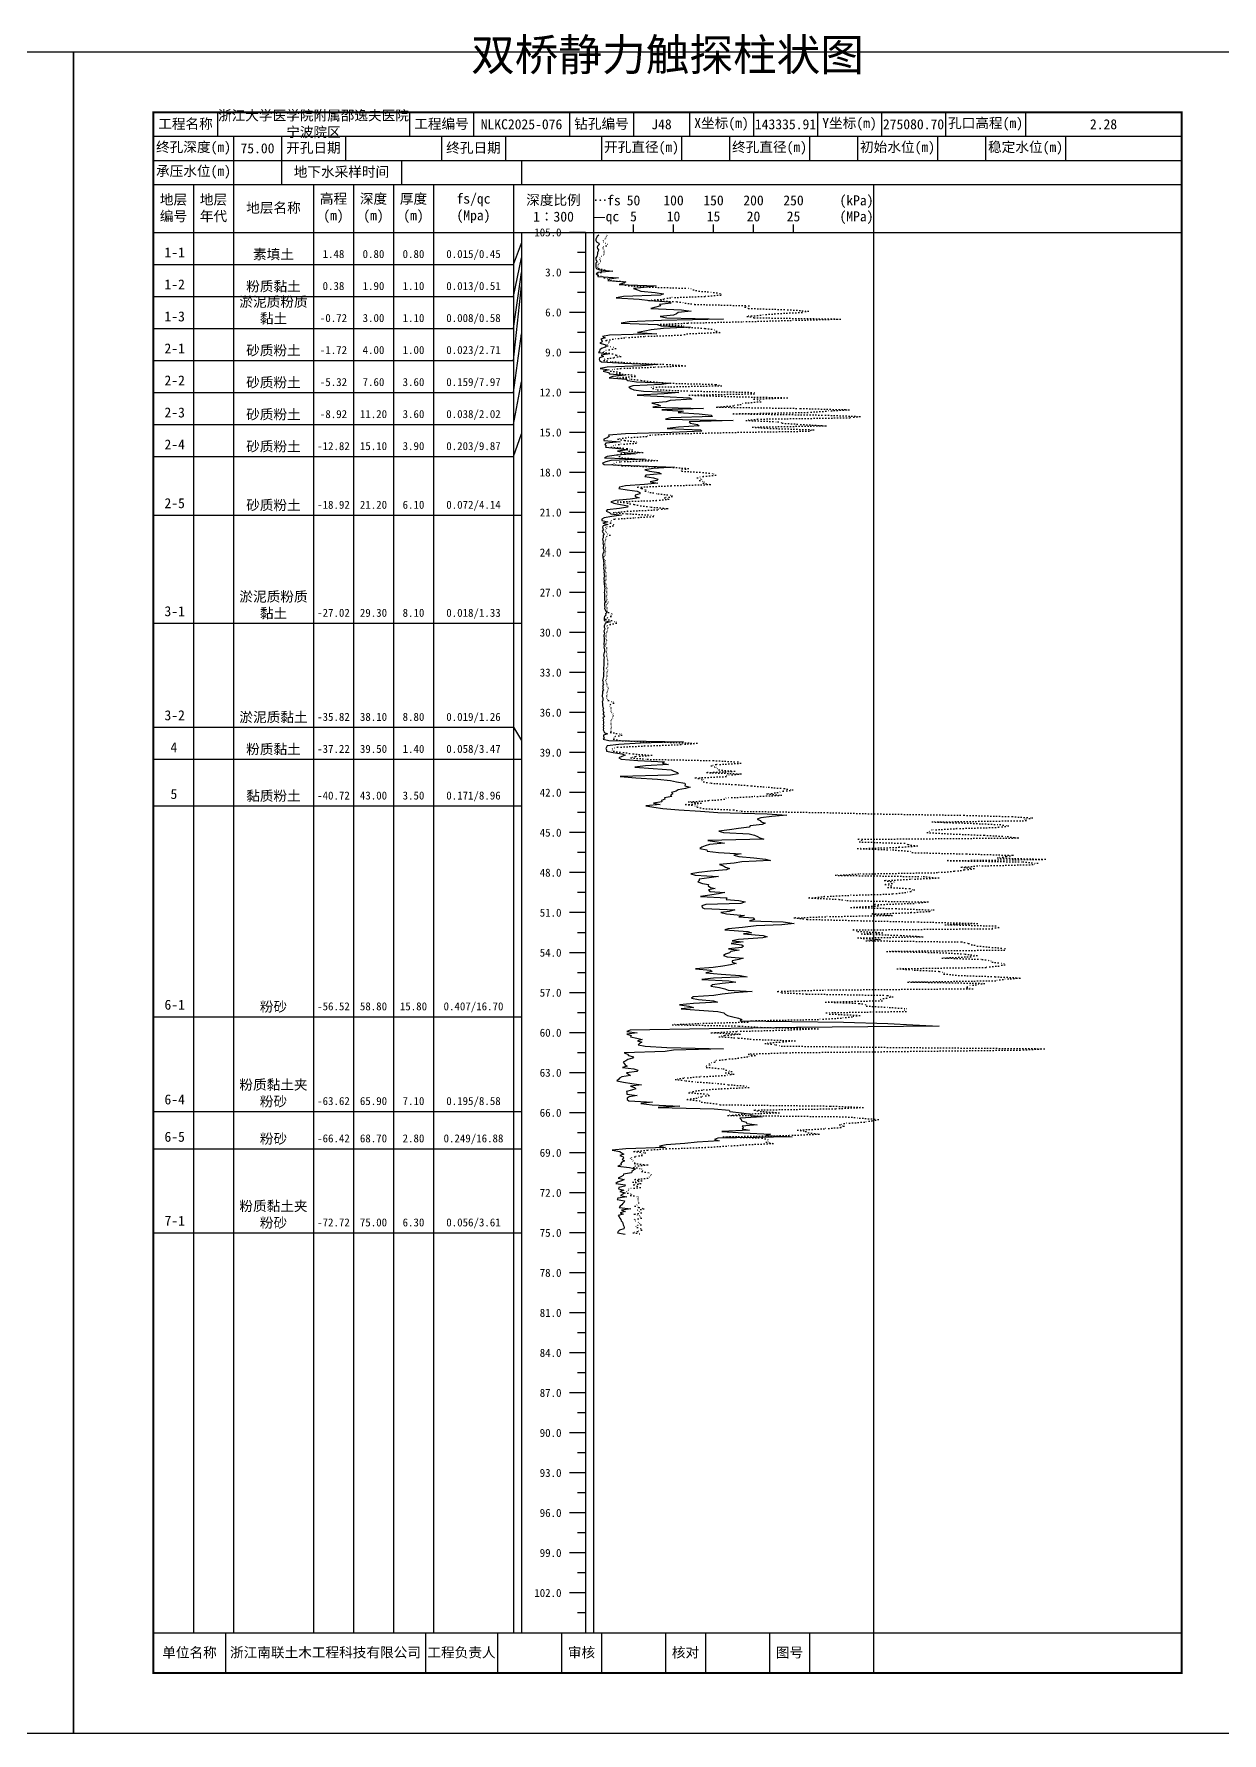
# Model space of a CAD drawing. Extents: x 297 to 65340, y 0 to 425.
# Drawn here: x 14246.1 to 14543.1, y 0 to 424.6 of the extents above; entities that cross this region are included whole.
import ezdxf
from ezdxf.enums import TextEntityAlignment as Align

# ---------------------------------------------------------------- set-up
doc = ezdxf.new("R2010")
doc.units = 0
doc.linetypes.add('DOT', pattern=[6.35, 0, -6.35])
doc.layers.add('FRAME', color=7, linetype='CONTINUOUS')
doc.layers.add('STRATUM', color=7, linetype='CONTINUOUS')
doc.styles.add('ST', font='')
doc.styles.get('ST').set_extended_font_data('SimSun')

msp = doc.modelspace()

# ---------------------------------------------------------------- linework, layer by layer
at = {"layer": 'FRAME', "color": 245, "linetype": 'Continuous'}
for points in [[(13959, 0), (14256, 0), (14256, 420), (13959, 420)], [(14256, 0), (14553, 0), (14553, 420), (14256, 420)]]:
    msp.add_lwpolyline(points, close=True, dxfattribs=at)
at = {"layer": 'FRAME', "linetype": 'Continuous', "const_width": 0.5}
msp.add_lwpolyline([(14276, 15), (14533, 15), (14533, 405), (14276, 405)], close=True, dxfattribs=at)
at = {"layer": 'FRAME', "color": 0, "linetype": 'Continuous'}
for points in [[(14292, 405), (14292, 399)], [(14340, 405), (14340, 399)], [(14356, 405), (14356, 399)], [(14380, 405), (14380, 399)], [(14396, 405), (14396, 399)], [(14410, 405), (14410, 399)], [(14426, 405), (14426, 399)], [(14442, 405), (14442, 399)], [(14458, 405), (14458, 399)], [(14474, 405), (14474, 399)], [(14494, 405), (14494, 399)], [(14533, 405), (14533, 399)], [(14276, 399), (14533, 399)], [(14296, 399), (14296, 393)], [(14308, 399), (14308, 393)], [(14324, 399), (14324, 393)], [(14348, 399), (14348, 393)], [(14364, 399), (14364, 393)], [(14388, 399), (14388, 393)], [(14408, 399), (14408, 393)], [(14420, 399), (14420, 393)], [(14440, 399), (14440, 393)], [(14452, 399), (14452, 393)], [(14472, 399), (14472, 393)], [(14484, 399), (14484, 393)], [(14504, 399), (14504, 393)], [(14533, 399), (14533, 393)], [(14276, 393), (14533, 393)], [(14296, 393), (14296, 387)], [(14308, 393), (14308, 387)], [(14338, 393), (14338, 387)], [(14368, 393), (14368, 387)], [(14276, 387), (14533, 387)], [(14286, 387), (14286, 25)], [(14296, 387), (14296, 25)], [(14316, 387), (14316, 25)], [(14326, 387), (14326, 25)], [(14336, 387), (14336, 25)], [(14346, 387), (14346, 25)], [(14366, 387), (14366, 25)], [(14386, 387), (14386, 25)], [(14456, 387), (14456, 25)], [(14276, 375), (14533, 375)], [(14368, 375), (14368, 25)], [(14384, 375), (14384, 25)], [(14396, 375), (14396, 377)], [(14406, 375), (14406, 377)], [(14416, 375), (14416, 377)], [(14426, 375), (14426, 377)], [(14436, 375), (14436, 377)], [(14276, 25), (14533, 25)], [(14294, 25), (14294, 15)], [(14344, 25), (14344, 15)], [(14362, 25), (14362, 15)], [(14378, 25), (14378, 15)], [(14388, 25), (14388, 15)], [(14404, 25), (14404, 15)], [(14414, 25), (14414, 15)], [(14430, 25), (14430, 15)], [(14440, 25), (14440, 15)], [(14456, 25), (14456, 15)]]:
    msp.add_lwpolyline(points, dxfattribs=at)
at = {"layer": 'STRATUM', "linetype": 'Continuous'}
for points in [[(14384, 375), (14380, 375)], [(14387.32, 374.33), (14386.92, 374), (14386.74, 373.67), (14386.6, 373.33), (14386.62, 373), (14386.74, 372.67), (14387.32, 372.33), (14387.38, 372), (14387.12, 371.67), (14386.92, 371.33), (14386.98, 371), (14387.28, 370.67), (14387.16, 370.33), (14386.98, 370), (14387.04, 369.67), (14386.88, 369.33), (14386.82, 369), (14386.62, 368.67), (14386.62, 368.33), (14386.68, 368), (14386.88, 367.67), (14386.62, 367.33), (14386.56, 367), (14386.62, 366.67), (14386.58, 366.33), (14386.7, 366), (14387.62, 365.67), (14390.8, 365.33), (14387.14, 365), (14386.66, 364.67), (14386.98, 364.33), (14387.06, 364), (14392.26, 363.67), (14390.04, 363.33), (14389.56, 363), (14394.12, 362.67), (14393.46, 362.33), (14392.38, 362), (14401.64, 361.67), (14399.46, 361.33), (14396, 361), (14396.98, 360.67), (14397.84, 360.33), (14401.44, 360), (14403.54, 359.67), (14402.76, 359.33), (14393.46, 359), (14391.7, 358.67), (14397.44, 358.33), (14400.18, 358), (14404.94, 357.67), (14405.44, 357.33), (14402.54, 357), (14402.78, 356.67), (14401.58, 356.33), (14400.3, 356), (14408.02, 355.67), (14410.42, 355.33), (14407.18, 355), (14406.78, 354.67), (14405.98, 354.33), (14402.7, 354), (14404.3, 353.67), (14418.48, 353.33), (14403.02, 353), (14394.94, 352.67), (14392.92, 352.33), (14401.88, 352), (14402.9, 351.67), (14410.26, 351.33), (14403.54, 351), (14400.42, 350.67), (14398.84, 350.33), (14396.98, 350), (14401.8, 349.67), (14389.96, 349.33), (14388.28, 349), (14388.92, 348.67), (14387.8, 348.33), (14388.12, 348), (14388.14, 347.67), (14387.56, 347.33), (14388.86, 347), (14389.14, 346.67), (14388.88, 346.33), (14387.98, 346), (14387.62, 345.67), (14387.5, 345.33), (14387.22, 345), (14390, 344.67), (14387.94, 344.33), (14388.5, 344), (14387.54, 343.67), (14387.38, 343.33), (14387.48, 343), (14388.04, 342.67), (14393.5, 342.33), (14401.76, 342), (14398.18, 341.67), (14389.4, 341.33), (14387.7, 341), (14389.9, 340.67), (14388.4, 340.33), (14389.72, 340), (14389.98, 339.67), (14393.92, 339.33), (14390.8, 339), (14389.92, 338.67), (14394.18, 338.33), (14394.58, 338), (14396.78, 337.67), (14405.32, 337.33), (14403, 337), (14395.84, 336.67), (14394.84, 336.33), (14395.3, 336), (14396.06, 335.67), (14398.54, 335.33), (14407.3, 335), (14403.64, 334.67), (14396.88, 334.33), (14403.56, 334), (14410.02, 333.67), (14410.56, 333.33), (14405.14, 333), (14404.16, 332.67), (14400.58, 332.33), (14402.08, 332), (14402.78, 331.67), (14400.86, 331.33), (14413.52, 331), (14403.12, 330.67), (14408.44, 330.33), (14407.14, 330), (14412.4, 329.67), (14415.42, 329.33), (14415.74, 329), (14405.34, 328.67), (14404.04, 328.33), (14420.92, 328), (14409.9, 327.67), (14410.2, 327.33), (14412.04, 327), (14412.38, 326.67), (14407.24, 326.33), (14404.42, 326), (14412.72, 325.67), (14413.12, 325.33), (14405.6, 325), (14394.04, 324.67), (14389.78, 324.33), (14389.9, 324), (14389.44, 323.67), (14388.6, 323.33), (14388.58, 323), (14392.66, 322.67), (14389.06, 322.33), (14388.82, 322), (14389.2, 321.67), (14389.04, 321.33), (14392.32, 321), (14394.58, 320.67), (14391.98, 320.33), (14393.82, 320), (14396.46, 319.67), (14391.76, 319.33), (14389.4, 319), (14388.76, 318.67), (14398.9, 318.33), (14390.3, 318), (14389.06, 317.67), (14388.22, 317.33), (14388.64, 317), (14397.46, 316.67), (14406.28, 316.33), (14400.92, 316), (14398.82, 315.67), (14399.96, 315.33), (14402.3, 315), (14402.94, 314.67), (14399.1, 314.33), (14398.82, 314), (14401.02, 313.67), (14402.06, 313.33), (14401.86, 313), (14400.18, 312.67), (14402.1, 312.33), (14398.72, 312), (14393.98, 311.67), (14392.46, 311.33), (14392.34, 311), (14394.42, 310.67), (14396.9, 310.33), (14397.6, 310), (14397.62, 309.67), (14396.38, 309.33), (14396.44, 309), (14397.42, 308.67), (14395.16, 308.33), (14391.5, 308), (14390.32, 307.67), (14391.12, 307.33), (14392.74, 307), (14394.6, 306.67), (14394.48, 306.33), (14392.46, 306), (14389.38, 305.67), (14389.16, 305.33), (14390, 305), (14390.36, 304.67), (14393.02, 304.33), (14390.62, 304), (14388.66, 303.67), (14388.12, 303.33), (14388.08, 303), (14389.6, 302.67), (14388.32, 302.33), (14389.58, 302), (14388.38, 301.67), (14388.28, 301.33), (14388.34, 301), (14388.4, 300.67), (14388.14, 300.33), (14388.3, 300), (14388.66, 299.67), (14388.44, 299.33), (14388.42, 299), (14388.38, 298.67), (14388.24, 298.33), (14388.32, 298), (14388.38, 297.67), (14388.34, 297.33), (14388.4, 297), (14388.5, 296.67), (14388.38, 296.33), (14388.4, 296), (14388.6, 295.67), (14388.58, 295.33), (14388.48, 295), (14388.34, 294.67), (14388.22, 294.33), (14388.3, 294), (14388.36, 293.67), (14388.4, 293.33), (14388.48, 293), (14388.48, 292.67), (14388.56, 292.33), (14388.54, 292), (14388.48, 291.67), (14388.56, 291.33), (14388.54, 291), (14388.56, 290.67), (14388.64, 290.33), (14388.6, 290), (14388.64, 289.67), (14388.66, 289.33), (14388.78, 289), (14388.58, 288.67), (14388.62, 288.33), (14388.64, 288), (14388.6, 287.67), (14388.66, 287.33), (14388.68, 287), (14388.74, 286.67), (14388.74, 286.33), (14388.86, 286), (14388.78, 285.67), (14388.76, 285.33), (14388.66, 285), (14388.78, 284.67), (14388.76, 284.33), (14388.76, 284), (14388.78, 283.67), (14388.76, 283.33), (14388.78, 283), (14389.16, 282.67), (14388.74, 282.33), (14388.76, 282), (14388.76, 281.67), (14388.82, 281.33), (14388.74, 281), (14388.88, 280.67), (14389.1, 280.33), (14389.32, 280), (14389.02, 279.67), (14389.1, 279.33), (14388.78, 279), (14388.7, 278.67), (14388.66, 278.33), (14388.68, 278), (14390.18, 277.67), (14388.92, 277.33), (14388.82, 277), (14388.7, 276.67), (14388.66, 276.33), (14388.8, 276), (14388.74, 275.67), (14388.62, 275.33), (14388.7, 275), (14388.74, 274.67), (14388.6, 274.33), (14388.58, 274), (14388.64, 273.67), (14388.64, 273.33), (14388.66, 273), (14388.64, 272.67), (14388.6, 272.33), (14388.56, 272), (14388.64, 271.67), (14388.62, 271.33), (14388.66, 271), (14388.72, 270.67), (14388.74, 270.33), (14388.68, 270), (14388.58, 269.67), (14388.46, 269.33), (14388.6, 269), (14388.64, 268.67), (14388.6, 268.33), (14388.62, 268), (14388.6, 267.67), (14388.58, 267.33), (14388.6, 267), (14388.58, 266.67), (14388.54, 266.33), (14388.46, 266), (14388.48, 265.67), (14388.58, 265.33), (14388.54, 265), (14388.54, 264.67), (14388.46, 264.33), (14388.48, 264), (14388.4, 263.67), (14388.36, 263.33), (14388.22, 263), (14388.42, 262.67), (14388.32, 262.33), (14388.5, 262), (14388.24, 261.67), (14388.4, 261.33), (14388.28, 261), (14388.46, 260.67), (14388.22, 260.33), (14388.26, 260), (14388.22, 259.67), (14388.2, 259.33), (14388.16, 259), (14388.34, 258.67), (14388.32, 258.33), (14388.32, 258), (14388.18, 257.67), (14388.22, 257.33), (14388.24, 257), (14388.22, 256.67), (14388.3, 256.33), (14388.5, 256), (14388.36, 255.67), (14388.4, 255.33), (14388.6, 255), (14388.34, 254.67), (14388.56, 254.33), (14388.78, 254), (14388.3, 253.67), (14388.5, 253.33), (14388.42, 253), (14388.52, 252.67), (14388.48, 252.33), (14388.42, 252), (14388.6, 251.67), (14388.42, 251.33), (14388.5, 251), (14388.4, 250.67), (14388.6, 250.33), (14388.66, 250), (14389.5, 249.67), (14388.46, 249.33), (14388.52, 249), (14388.68, 248.67), (14388.4, 248.33), (14389.8, 248), (14408.54, 247.67), (14397.72, 247.33), (14392.36, 247), (14389.44, 246.67), (14389.24, 246.33), (14389.1, 246), (14389.22, 245.67), (14389.28, 245.33), (14390.9, 245), (14393.06, 244.67), (14393.94, 244.33), (14393.06, 244), (14392.3, 243.67), (14392.92, 243.33), (14397.08, 243), (14403.76, 242.67), (14403.24, 242.33), (14404.78, 242), (14398.98, 241.67), (14396.32, 241.33), (14400.92, 241), (14405.44, 240.67), (14406.06, 240.33), (14407.04, 240), (14407.2, 239.67), (14405.22, 239.33), (14392.7, 239), (14396.62, 238.67), (14402.02, 238.33), (14405.22, 238), (14406.72, 237.67), (14408.84, 237.33), (14408.9, 237), (14408.8, 236.67), (14410.18, 236.33), (14409, 236), (14407.14, 235.67), (14406.68, 235.33), (14405.52, 235), (14405.84, 234.67), (14405.28, 234.33), (14405.62, 234), (14403.74, 233.67), (14403.84, 233.33), (14403.04, 233), (14403.06, 232.67), (14400.96, 232.33), (14402.68, 232), (14399.08, 231.67), (14401.08, 231.33), (14403.36, 231), (14407.34, 230.67), (14412.72, 230.33), (14417.06, 230), (14429.38, 229.67), (14434.34, 229.33), (14430.6, 229), (14427.86, 228.67), (14426.94, 228.33), (14427.68, 228), (14427.94, 227.67), (14428.88, 227.33), (14428.16, 227), (14425.16, 226.67), (14424.9, 226.33), (14422.22, 226), (14420.02, 225.67), (14417.3, 225.33), (14418.52, 225), (14424.92, 224.67), (14426.28, 224.33), (14427.02, 224), (14427.6, 223.67), (14428.56, 223.33), (14414.58, 223), (14416.9, 222.67), (14418.72, 222.33), (14414.98, 222), (14413.94, 221.67), (14413.06, 221.33), (14412.58, 221), (14414.3, 220.67), (14414.38, 220.33), (14417.24, 220), (14422.94, 219.67), (14421.06, 219.33), (14422.34, 219), (14426.06, 218.67), (14428.98, 218.33), (14430.24, 218), (14423.08, 217.67), (14421.16, 217.33), (14417.54, 217), (14418.52, 216.67), (14419.02, 216.33), (14420.02, 216), (14419.28, 215.67), (14415.26, 215.33), (14412.3, 215), (14410.3, 214.67), (14411.42, 214.33), (14417.28, 214), (14414.92, 213.67), (14412.4, 213.33), (14412.4, 213), (14412.12, 212.67), (14413.28, 212.33), (14414.74, 212), (14414.7, 211.67), (14415.22, 211.33), (14416.4, 211), (14414.76, 210.67), (14415.12, 210.33), (14418.84, 210), (14417.24, 209.67), (14414.52, 209.33), (14412.74, 209), (14419.36, 208.67), (14419.14, 208.33), (14422.3, 208), (14423.92, 207.67), (14422.8, 207.33), (14414.08, 207), (14413.1, 206.67), (14413.2, 206.33), (14413.7, 206), (14421.34, 205.67), (14419.94, 205.33), (14417.8, 205), (14419.24, 204.67), (14423.72, 204.33), (14422.34, 204), (14425.92, 203.67), (14426.22, 203.33), (14425.04, 203), (14433.44, 202.67), (14436.18, 202.33), (14433.1, 202), (14426.7, 201.67), (14423.28, 201.33), (14419.7, 201), (14418.8, 200.67), (14424.62, 200.33), (14425.48, 200), (14423.52, 199.67), (14428.44, 199.33), (14429.42, 199), (14428.32, 198.67), (14422.26, 198.33), (14420.64, 198), (14423.44, 197.67), (14420.44, 197.33), (14423.1, 197), (14423.54, 196.67), (14423.06, 196.33), (14419.78, 196), (14422.38, 195.67), (14420.3, 195.33), (14420, 195), (14418.98, 194.67), (14418.52, 194.33), (14419.44, 194), (14423.38, 193.67), (14422.3, 193.33), (14420.68, 193), (14420.7, 192.67), (14421.66, 192.33), (14420.26, 192), (14418.36, 191.67), (14415.9, 191.33), (14411.54, 191), (14415.28, 190.67), (14415.66, 190.33), (14414.06, 190), (14417.88, 189.67), (14422.66, 189.33), (14424.4, 189), (14416, 188.67), (14413.12, 188.33), (14419.86, 188), (14421.56, 187.67), (14418.2, 187.33), (14415.78, 187), (14415.36, 186.67), (14417.54, 186.33), (14418.82, 186), (14419.68, 185.67), (14425.7, 185.33), (14421.14, 185), (14418.18, 184.67), (14416.06, 184.33), (14410.92, 184), (14410.54, 183.67), (14412.22, 183.33), (14416.04, 183), (14417.02, 182.67), (14410.96, 182.33), (14407.54, 182), (14409.84, 181.67), (14410.98, 181.33), (14407.88, 181), (14412.42, 180.67), (14417.1, 180.33), (14418.58, 180), (14418.9, 179.67), (14419.5, 179.33), (14420.82, 179), (14422.28, 178.67), (14423.08, 178.33), (14422.7, 178), (14448.5, 177.67), (14459.58, 177.33), (14465.82, 177), (14472.44, 176.67), (14436.72, 176.33), (14414.94, 176), (14395.14, 175.67), (14394.32, 175.33), (14396.88, 175), (14394.3, 174.67), (14395.4, 174.33), (14395.24, 174), (14396.82, 173.67), (14398.2, 173.33), (14397.04, 173), (14398.1, 172.67), (14397.46, 172.33), (14397.14, 172), (14398.88, 171.67), (14404.34, 171.33), (14418.48, 171), (14406.02, 170.67), (14403.9, 170.33), (14393.68, 170), (14394.54, 169.67), (14394.76, 169.33), (14395.98, 169), (14395.76, 168.67), (14394.56, 168.33), (14394.08, 168), (14393.38, 167.67), (14393.7, 167.33), (14393.9, 167), (14394.38, 166.67), (14393.26, 166.33), (14396.08, 166), (14397.08, 165.67), (14396.86, 165.33), (14394.26, 165), (14394.72, 164.67), (14395.24, 164.33), (14393.12, 164), (14392.48, 163.67), (14392.26, 163.33), (14391.8, 163), (14393.54, 162.67), (14395.58, 162.33), (14398.02, 162), (14395.28, 161.67), (14396.22, 161.33), (14396.62, 161), (14395.46, 160.67), (14394.24, 160.33), (14394.3, 160), (14394.36, 159.67), (14396.9, 159.33), (14394.94, 159), (14394.38, 158.67), (14394.44, 158.33), (14394.8, 158), (14400.74, 157.67), (14397.84, 157.33), (14400.7, 157), (14407.62, 156.67), (14402.18, 156.33), (14416.18, 156), (14419.94, 155.67), (14420.12, 155.33), (14423, 155), (14425.36, 154.67), (14425.24, 154.33), (14428.18, 154), (14422.58, 153.67), (14422.88, 153.33), (14423, 153), (14424.16, 152.67), (14424.34, 152.33), (14426.88, 152), (14423.18, 151.67), (14423.52, 151.33), (14423.16, 151), (14424.98, 150.67), (14418.12, 150.33), (14423.48, 150), (14430.22, 149.67), (14429.14, 149.33), (14435.68, 149), (14417.06, 148.67), (14416.24, 148.33), (14417.4, 148), (14411.94, 147.67), (14408.84, 147.33), (14404.2, 147), (14402.5, 146.67), (14403.96, 146.33), (14394.06, 146), (14390.64, 145.67), (14392.6, 145.33), (14393.04, 145), (14393.6, 144.67), (14392.58, 144.33), (14393.38, 144), (14393.46, 143.67), (14393.18, 143.33), (14393.74, 143), (14393.1, 142.67), (14392.86, 142.33), (14392.88, 142), (14392.12, 141.67), (14395.02, 141.33), (14396.46, 141), (14395.98, 140.67), (14395.56, 140.33), (14395.5, 140), (14393.54, 139.67), (14393.38, 139.33), (14392.86, 139), (14392.16, 138.67), (14393.66, 138.33), (14393.04, 138), (14391.96, 137.67), (14391.6, 137.33), (14393.94, 137), (14393.8, 136.67), (14392.34, 136.33), (14392.26, 136), (14393.6, 135.67), (14392.6, 135.33), (14393.84, 135), (14393.32, 134.67), (14392.78, 134.33), (14394.3, 134), (14392.06, 133.67), (14391.9, 133.33), (14393.76, 133), (14393.66, 132.67), (14393.36, 132.33), (14393.12, 132), (14392.66, 131.67), (14392.42, 131.33), (14395.36, 131), (14393, 130.67), (14393.9, 130.33), (14392.64, 130), (14393.4, 129.67), (14392.14, 129.33), (14392.38, 129), (14392.62, 128.67), (14392.82, 128.33), (14392.9, 128), (14393.24, 127.67), (14393.32, 127.33), (14393.4, 127), (14393.56, 126.67), (14393.68, 126.33), (14393.62, 126), (14392.54, 125.67), (14392.2, 125.33), (14392.04, 125), (14393.92, 124.67)], [(14366, 367), (14368, 372.33)], [(14384, 370), (14382, 370)], [(14276, 367), (14286, 367)], [(14286, 367), (14296, 367)], [(14296, 367), (14316, 367)], [(14316, 367), (14326, 367)], [(14326, 367), (14336, 367)], [(14336, 367), (14346, 367)], [(14346, 367), (14366, 367)], [(14366, 359), (14368, 368.67)], [(14366, 351), (14368, 365)], [(14366, 343), (14368, 361.67)], [(14384, 365), (14380, 365)], [(14276, 359), (14286, 359)], [(14286, 359), (14296, 359)], [(14296, 359), (14316, 359)], [(14316, 359), (14326, 359)], [(14326, 359), (14336, 359)], [(14336, 359), (14346, 359)], [(14346, 359), (14366, 359)], [(14384, 360), (14382, 360)], [(14384, 355), (14380, 355)], [(14276, 351), (14286, 351)], [(14286, 351), (14296, 351)], [(14296, 351), (14316, 351)], [(14316, 351), (14326, 351)], [(14326, 351), (14336, 351)], [(14336, 351), (14346, 351)], [(14346, 351), (14366, 351)], [(14366, 335), (14368, 349.67)], [(14384, 350), (14382, 350)], [(14384, 345), (14380, 345)], [(14276, 343), (14286, 343)], [(14286, 343), (14296, 343)], [(14296, 343), (14316, 343)], [(14316, 343), (14326, 343)], [(14326, 343), (14336, 343)], [(14336, 343), (14346, 343)], [(14346, 343), (14366, 343)], [(14384, 340), (14382, 340)], [(14366, 327), (14368, 337.67)], [(14276, 335), (14286, 335)], [(14286, 335), (14296, 335)], [(14296, 335), (14316, 335)], [(14316, 335), (14326, 335)], [(14326, 335), (14336, 335)], [(14336, 335), (14346, 335)], [(14346, 335), (14366, 335)], [(14384, 335), (14380, 335)], [(14276, 327), (14286, 327)], [(14286, 327), (14296, 327)], [(14296, 327), (14316, 327)], [(14316, 327), (14326, 327)], [(14326, 327), (14336, 327)], [(14336, 327), (14346, 327)], [(14346, 327), (14366, 327)], [(14384, 330), (14382, 330)], [(14366, 319), (14368, 324.67)], [(14384, 325), (14380, 325)], [(14276, 319), (14286, 319)], [(14286, 319), (14296, 319)], [(14296, 319), (14316, 319)], [(14316, 319), (14326, 319)], [(14326, 319), (14336, 319)], [(14336, 319), (14346, 319)], [(14346, 319), (14366, 319)], [(14384, 320), (14382, 320)], [(14384, 315), (14380, 315)], [(14384, 310), (14382, 310)], [(14276, 304.33), (14286, 304.33)], [(14286, 304.33), (14296, 304.33)], [(14296, 304.33), (14316, 304.33)], [(14316, 304.33), (14326, 304.33)], [(14326, 304.33), (14336, 304.33)], [(14336, 304.33), (14346, 304.33)], [(14346, 304.33), (14366, 304.33)], [(14366, 304.33), (14368, 304.33)], [(14384, 305), (14380, 305)], [(14384, 300), (14382, 300)], [(14384, 295), (14380, 295)], [(14384, 290), (14382, 290)], [(14384, 285), (14380, 285)], [(14276, 277.33), (14286, 277.33)], [(14286, 277.33), (14296, 277.33)], [(14296, 277.33), (14316, 277.33)], [(14316, 277.33), (14326, 277.33)], [(14326, 277.33), (14336, 277.33)], [(14336, 277.33), (14346, 277.33)], [(14346, 277.33), (14366, 277.33)], [(14366, 277.33), (14368, 277.33)], [(14384, 280), (14382, 280)], [(14384, 275), (14380, 275)], [(14384, 270), (14382, 270)], [(14384, 265), (14380, 265)], [(14384, 260), (14382, 260)], [(14384, 255), (14380, 255)], [(14276, 251.33), (14286, 251.33)], [(14286, 251.33), (14296, 251.33)], [(14296, 251.33), (14316, 251.33)], [(14316, 251.33), (14326, 251.33)], [(14326, 251.33), (14336, 251.33)], [(14336, 251.33), (14346, 251.33)], [(14346, 251.33), (14366, 251.33)], [(14366, 251.33), (14368, 248)], [(14384, 250), (14382, 250)], [(14276, 243.33), (14286, 243.33)], [(14286, 243.33), (14296, 243.33)], [(14296, 243.33), (14316, 243.33)], [(14316, 243.33), (14326, 243.33)], [(14326, 243.33), (14336, 243.33)], [(14336, 243.33), (14346, 243.33)], [(14346, 243.33), (14366, 243.33)], [(14366, 243.33), (14368, 243.33)], [(14384, 245), (14380, 245)], [(14384, 240), (14382, 240)], [(14384, 235), (14380, 235)], [(14276, 231.67), (14286, 231.67)], [(14286, 231.67), (14296, 231.67)], [(14296, 231.67), (14316, 231.67)], [(14316, 231.67), (14326, 231.67)], [(14326, 231.67), (14336, 231.67)], [(14336, 231.67), (14346, 231.67)], [(14346, 231.67), (14366, 231.67)], [(14366, 231.67), (14368, 231.67)], [(14384, 230), (14382, 230)], [(14384, 225), (14380, 225)], [(14384, 220), (14382, 220)], [(14384, 215), (14380, 215)], [(14384, 210), (14382, 210)], [(14384, 205), (14380, 205)], [(14384, 200), (14382, 200)], [(14384, 195), (14380, 195)], [(14384, 190), (14382, 190)], [(14384, 185), (14380, 185)], [(14276, 179), (14286, 179)], [(14286, 179), (14296, 179)], [(14296, 179), (14316, 179)], [(14316, 179), (14326, 179)], [(14326, 179), (14336, 179)], [(14336, 179), (14346, 179)], [(14346, 179), (14366, 179)], [(14366, 179), (14368, 179)], [(14384, 180), (14382, 180)], [(14384, 175), (14380, 175)], [(14384, 170), (14382, 170)], [(14384, 165), (14380, 165)], [(14384, 160), (14382, 160)], [(14276, 155.33), (14286, 155.33)], [(14286, 155.33), (14296, 155.33)], [(14296, 155.33), (14316, 155.33)], [(14316, 155.33), (14326, 155.33)], [(14326, 155.33), (14336, 155.33)], [(14336, 155.33), (14346, 155.33)], [(14346, 155.33), (14366, 155.33)], [(14366, 155.33), (14368, 155.33)], [(14384, 155), (14380, 155)], [(14384, 150), (14382, 150)], [(14276, 146), (14286, 146)], [(14286, 146), (14296, 146)], [(14296, 146), (14316, 146)], [(14316, 146), (14326, 146)], [(14326, 146), (14336, 146)], [(14336, 146), (14346, 146)], [(14346, 146), (14366, 146)], [(14366, 146), (14368, 146)], [(14384, 145), (14380, 145)], [(14384, 140), (14382, 140)], [(14384, 135), (14380, 135)], [(14384, 130), (14382, 130)], [(14276, 125), (14286, 125)], [(14286, 125), (14296, 125)], [(14296, 125), (14316, 125)], [(14316, 125), (14326, 125)], [(14326, 125), (14336, 125)], [(14336, 125), (14346, 125)], [(14346, 125), (14366, 125)], [(14366, 125), (14368, 125)], [(14384, 125), (14380, 125)], [(14384, 120), (14382, 120)], [(14384, 115), (14380, 115)], [(14384, 110), (14382, 110)], [(14384, 105), (14380, 105)], [(14384, 100), (14382, 100)], [(14384, 95), (14380, 95)], [(14384, 90), (14382, 90)], [(14384, 85), (14380, 85)], [(14384, 80), (14382, 80)], [(14384, 75), (14380, 75)], [(14384, 70), (14382, 70)], [(14384, 65), (14380, 65)], [(14384, 60), (14382, 60)], [(14384, 55), (14380, 55)], [(14384, 50), (14382, 50)], [(14384, 45), (14380, 45)], [(14384, 40), (14382, 40)], [(14384, 35), (14380, 35)], [(14384, 30), (14382, 30)]]:
    msp.add_lwpolyline(points, dxfattribs=at)
at = {"layer": 'STRATUM', "linetype": 'DOT', "ltscale": 0.1}
msp.add_lwpolyline([(14389.38, 374.33), (14389.24, 374), (14389.04, 373.67), (14388.88, 373.33), (14388.4, 373), (14388.44, 372.67), (14388.96, 372.33), (14389.52, 372), (14389.16, 371.67), (14388.32, 371.33), (14388.34, 371), (14388.64, 370.67), (14388.58, 370.33), (14388.6, 370), (14388.7, 369.67), (14388.52, 369.33), (14388.06, 369), (14387.66, 368.67), (14387.46, 368.33), (14387.7, 368), (14387.8, 367.67), (14387.38, 367.33), (14387.14, 367), (14387.12, 366.67), (14386.96, 366.33), (14387.3, 366), (14388.78, 365.67), (14387.96, 365.33), (14387.84, 365), (14387.02, 364.67), (14387.14, 364.33), (14388.34, 364), (14388.72, 363.67), (14389.76, 363.33), (14390.36, 363), (14393.52, 362.67), (14393.84, 362.33), (14393.28, 362), (14394.82, 361.67), (14400.08, 361.33), (14410.34, 361), (14410.96, 360.67), (14412.42, 360.33), (14416.08, 360), (14417.88, 359.67), (14417.72, 359.33), (14413.72, 359), (14405.18, 358.67), (14403.54, 358.33), (14399.94, 358), (14406.9, 357.67), (14409, 357.33), (14411.42, 357), (14424.84, 356.67), (14423.88, 356.33), (14424.84, 356), (14434.62, 355.67), (14439.7, 355.33), (14438.04, 355), (14431.36, 354.67), (14427.72, 354.33), (14424.5, 354), (14426.28, 353.67), (14447.7, 353.33), (14435.28, 353), (14423.02, 352.67), (14409.44, 352.33), (14402.08, 352), (14408.54, 351.67), (14408.48, 351.33), (14414.04, 351), (14416.26, 350.67), (14416.72, 350.33), (14417.52, 350), (14409.44, 349.67), (14407.82, 349.33), (14398.6, 349), (14393.7, 348.67), (14390.82, 348.33), (14389.18, 348), (14390, 347.67), (14389.82, 347.33), (14389.34, 347), (14389.52, 346.67), (14390.9, 346.33), (14391.48, 346), (14389.92, 345.67), (14388.6, 345.33), (14388.44, 345), (14390.74, 344.67), (14391.72, 344.33), (14392.76, 344), (14391, 343.67), (14388.78, 343.33), (14388.68, 343), (14390.76, 342.67), (14396.1, 342.33), (14404.4, 342), (14408.88, 341.67), (14401.08, 341.33), (14392.76, 341), (14390.86, 340.67), (14390.34, 340.33), (14392.6, 340), (14391.82, 339.67), (14396.32, 339.33), (14396.34, 339), (14391.96, 338.67), (14395.54, 338.33), (14398.04, 338), (14401.06, 337.67), (14404.52, 337.33), (14416.66, 337), (14417.94, 336.67), (14400.4, 336.33), (14400.9, 336), (14402.06, 335.67), (14410.7, 335.33), (14426.22, 335), (14426.12, 334.67), (14410.02, 334.33), (14418.94, 334), (14434.38, 333.67), (14426.16, 333.33), (14427.5, 333), (14427.72, 332.67), (14423.3, 332.33), (14422.78, 332), (14420.88, 331.67), (14416.86, 331.33), (14437.84, 331), (14449.86, 330.67), (14444.06, 330.33), (14439.5, 330), (14421.04, 329.67), (14444, 329.33), (14452.54, 329), (14449.96, 328.67), (14426.98, 328.33), (14424.24, 328), (14432.18, 327.67), (14433.28, 327.33), (14437.84, 327), (14444.04, 326.67), (14425.84, 326.33), (14430.24, 326), (14441, 325.67), (14439.84, 325.33), (14419.98, 325), (14405.9, 324.67), (14400.18, 324.33), (14399.2, 324), (14394.08, 323.67), (14392.18, 323.33), (14393.9, 323), (14396.84, 322.67), (14396.62, 322.33), (14392.3, 322), (14391.04, 321.67), (14390.5, 321.33), (14394.4, 321), (14395.64, 320.67), (14394.92, 320.33), (14398.26, 320), (14392.9, 319.67), (14391.92, 319.33), (14392.5, 319), (14393.18, 318.67), (14396.9, 318.33), (14401.9, 318), (14392.58, 317.67), (14391.2, 317.33), (14390.76, 317), (14393.28, 316.67), (14405.26, 316.33), (14409.7, 316), (14407.94, 315.67), (14408.16, 315.33), (14413.44, 315), (14415.96, 314.67), (14416.46, 314.33), (14413.4, 314), (14412.02, 313.67), (14413.06, 313.33), (14412.56, 313), (14413.68, 312.67), (14413.48, 312.33), (14415.16, 312), (14405.32, 311.67), (14397.08, 311.33), (14398.16, 311), (14399.12, 310.67), (14398.98, 310.33), (14400.22, 310), (14402.26, 309.67), (14405.56, 309.33), (14405.62, 309), (14403.8, 308.67), (14404.78, 308.33), (14401.64, 308), (14392.12, 307.67), (14394.46, 307.33), (14396.26, 307), (14397.86, 306.67), (14400.48, 306.33), (14404.54, 306), (14401.94, 305.67), (14394.5, 305.33), (14391.1, 305), (14394.48, 304.67), (14401, 304.33), (14400.88, 304), (14395.98, 303.67), (14391.16, 303.33), (14390.46, 303), (14390.24, 302.67), (14390.28, 302.33), (14391.04, 302), (14390.86, 301.67), (14389.04, 301.33), (14389.36, 301), (14388.92, 300.67), (14388.98, 300.33), (14389.2, 300), (14389.46, 299.67), (14390.06, 299.33), (14389.3, 299), (14389, 298.67), (14388.96, 298.33), (14389, 298), (14388.84, 297.67), (14388.76, 297.33), (14388.78, 297), (14388.8, 296.67), (14389.06, 296.33), (14388.9, 296), (14388.92, 295.67), (14389.1, 295.33), (14388.86, 295), (14388.94, 294.67), (14388.94, 294.33), (14388.66, 294), (14388.54, 293.67), (14388.64, 293.33), (14388.96, 293), (14388.88, 292.67), (14388.74, 292.33), (14388.84, 292), (14389, 291.67), (14388.98, 291.33), (14388.98, 291), (14388.94, 290.67), (14388.92, 290.33), (14389.06, 290), (14389.1, 289.67), (14389.12, 289.33), (14389.1, 289), (14389.1, 288.67), (14389.1, 288.33), (14389.04, 288), (14388.94, 287.67), (14388.98, 287.33), (14389.1, 287), (14389.1, 286.67), (14389.28, 286.33), (14389.34, 286), (14389.24, 285.67), (14389.24, 285.33), (14389.22, 285), (14389.3, 284.67), (14389.28, 284.33), (14389.2, 284), (14389.24, 283.67), (14389.34, 283.33), (14389.24, 283), (14389.66, 282.67), (14389.58, 282.33), (14389.22, 282), (14389.2, 281.67), (14389.32, 281.33), (14389.3, 281), (14389.3, 280.67), (14389.42, 280.33), (14389.78, 280), (14390.68, 279.67), (14390.38, 279.33), (14390.3, 279), (14389.46, 278.67), (14389.08, 278.33), (14390.54, 278), (14391.66, 277.67), (14391.66, 277.33), (14390.16, 277), (14389.36, 276.67), (14389.58, 276.33), (14389.5, 276), (14389.5, 275.67), (14389.3, 275.33), (14389.28, 275), (14389.2, 274.67), (14389.12, 274.33), (14389.08, 274), (14389.12, 273.67), (14389.16, 273.33), (14389.28, 273), (14389.2, 272.67), (14389.12, 272.33), (14389, 272), (14389.04, 271.67), (14389.24, 271.33), (14389.26, 271), (14389.26, 270.67), (14389.14, 270.33), (14389.16, 270), (14389.36, 269.67), (14389.3, 269.33), (14389.24, 269), (14389.42, 268.67), (14389.44, 268.33), (14389.52, 268), (14389.52, 267.67), (14389.54, 267.33), (14389.52, 267), (14389.52, 266.67), (14389.36, 266.33), (14389.16, 266), (14389.5, 265.67), (14389.42, 265.33), (14389.4, 265), (14389.24, 264.67), (14389.34, 264.33), (14389.3, 264), (14389.3, 263.67), (14389.2, 263.33), (14389.04, 263), (14389.18, 262.67), (14389.26, 262.33), (14389.3, 262), (14389.3, 261.67), (14389.62, 261.33), (14389.74, 261), (14389.54, 260.67), (14389.5, 260.33), (14389.34, 260), (14389.42, 259.67), (14389.24, 259.33), (14389.26, 259), (14389.28, 258.67), (14389.54, 258.33), (14389.72, 258), (14390.88, 257.67), (14391, 257.33), (14390.14, 257), (14390.1, 256.67), (14390.3, 256.33), (14390.34, 256), (14390.3, 255.67), (14390.36, 255.33), (14390.52, 255), (14390.86, 254.67), (14390.92, 254.33), (14390.84, 254), (14390.8, 253.67), (14390.56, 253.33), (14390.3, 253), (14390.34, 252.67), (14390.3, 252.33), (14390.3, 252), (14390.4, 251.67), (14390.46, 251.33), (14390.3, 251), (14390.34, 250.67), (14390.32, 250.33), (14390.32, 250), (14392.84, 249.67), (14393.02, 249.33), (14391.4, 249), (14391.06, 248.67), (14391.1, 248.33), (14392.6, 248), (14401.64, 247.67), (14411.82, 247.33), (14407.76, 247), (14398.78, 246.67), (14391.98, 246.33), (14390.72, 246), (14390.64, 245.67), (14391.12, 245.33), (14393.54, 245), (14395.98, 244.67), (14400.52, 244.33), (14396.42, 244), (14395.44, 243.67), (14399.58, 243.33), (14416.02, 243), (14422.06, 242.67), (14422.78, 242.33), (14416.62, 242), (14415.5, 241.67), (14416.58, 241.33), (14416.94, 241), (14417.44, 240.67), (14421.24, 240.33), (14414.4, 240), (14422.86, 239.67), (14419.3, 239.33), (14419.08, 239), (14411.5, 238.67), (14413.44, 238.33), (14413.12, 238), (14413.6, 237.67), (14415.48, 237.33), (14421.56, 237), (14425.6, 236.67), (14429.82, 236.33), (14433.72, 236), (14435.78, 235.67), (14433.38, 235.33), (14432.02, 235), (14429.44, 234.67), (14432.9, 234.33), (14425.7, 234), (14419.14, 233.67), (14418.64, 233.33), (14414.66, 233), (14409.86, 232.67), (14412.84, 232.33), (14409.12, 232), (14411.84, 231.67), (14412.02, 231.33), (14413.5, 231), (14421.12, 230.67), (14423.1, 230.33), (14444.48, 230), (14457.12, 229.67), (14478.7, 229.33), (14490.74, 229), (14495.7, 228.67), (14493.82, 228.33), (14494.1, 228), (14470.78, 227.67), (14480.34, 227.33), (14487.68, 227), (14489.62, 226.67), (14487.22, 226.33), (14476.78, 226), (14470.56, 225.67), (14469.96, 225.33), (14469.46, 225), (14475.36, 224.67), (14483.76, 224.33), (14489.6, 224), (14492.14, 223.67), (14452.24, 223.33), (14453.18, 223), (14452.54, 222.67), (14463.72, 222.33), (14464.72, 222), (14466.94, 221.67), (14462.36, 221.33), (14452.08, 221), (14460.88, 220.67), (14465.28, 220.33), (14465.78, 220), (14479.36, 219.67), (14490.82, 219.33), (14489.06, 219), (14487.04, 218.67), (14498.88, 218.33), (14474.62, 218), (14493.42, 217.67), (14497.02, 217.33), (14495.72, 217), (14481.92, 216.67), (14477.98, 216.33), (14481.1, 216), (14478.58, 215.67), (14476.04, 215.33), (14471.86, 215), (14452.22, 214.67), (14446.62, 214.33), (14468.54, 214), (14472.26, 213.67), (14465.04, 213.33), (14458.86, 213), (14461.18, 212.67), (14460.54, 212.33), (14459.02, 212), (14460.44, 211.67), (14459.68, 211.33), (14465.04, 211), (14466.16, 210.67), (14465.28, 210.33), (14463.94, 210), (14460.66, 209.67), (14449.7, 209.33), (14443.7, 209), (14439.92, 208.67), (14447.46, 208.33), (14449.52, 208), (14469.62, 207.67), (14466.02, 207.33), (14456.24, 207), (14457.04, 206.67), (14450.4, 206.33), (14461.66, 206), (14470.96, 205.67), (14469.94, 205.33), (14465.36, 205), (14455.72, 204.67), (14460.58, 204.33), (14443.92, 204), (14436.26, 203.67), (14439.52, 203.33), (14452.88, 203), (14467.28, 202.67), (14481.92, 202.33), (14474, 202), (14486.5, 201.67), (14487.24, 201.33), (14485.64, 201), (14450.96, 200.67), (14452.18, 200.33), (14458.18, 200), (14453.08, 199.67), (14462.88, 199.33), (14468.28, 199), (14452.14, 198.67), (14457.62, 198.33), (14454.24, 198), (14478.06, 197.67), (14479.82, 197.33), (14480.54, 197), (14482.02, 196.67), (14485.74, 196.33), (14488.98, 196), (14488.7, 195.67), (14459.44, 195.33), (14472.68, 195), (14478.98, 194.67), (14481.82, 194.33), (14480.26, 194), (14473.28, 193.67), (14483.24, 193.33), (14485.3, 193), (14485.72, 192.67), (14488.54, 192.33), (14488.78, 192), (14487.28, 191.67), (14483.96, 191.33), (14462, 191), (14466.3, 190.67), (14472.48, 190.33), (14473.68, 190), (14473.66, 189.67), (14477.32, 189.33), (14486.48, 189), (14492.56, 188.67), (14488.34, 188.33), (14486.42, 188), (14464.7, 187.67), (14483.7, 187.33), (14481.6, 187), (14479.44, 186.67), (14479.38, 186.33), (14480.76, 186), (14443.36, 185.67), (14432.12, 185.33), (14433.16, 185), (14439.3, 184.67), (14459.56, 184.33), (14460.78, 184), (14459.24, 183.67), (14457.72, 183.33), (14458.04, 183), (14444.1, 182.67), (14452.46, 182.33), (14454.04, 182), (14454.32, 181.67), (14460.04, 181.33), (14464.36, 181), (14463.72, 180.67), (14464.08, 180.33), (14444.24, 180), (14445.1, 179.67), (14452.5, 179.33), (14450.58, 179), (14447.84, 178.67), (14442.12, 178.33), (14425.44, 178), (14424.52, 177.67), (14412.2, 177.33), (14405.86, 177), (14422.54, 176.67), (14428.08, 176.33), (14442.06, 176), (14433.86, 175.67), (14421.64, 175.33), (14415.54, 175), (14422.62, 174.67), (14418.7, 174.33), (14417.54, 174), (14422.36, 173.67), (14426.1, 173.33), (14436.34, 173), (14432.46, 172.67), (14428.96, 172.33), (14431.68, 172), (14433.04, 171.67), (14460.28, 171.33), (14498.64, 171), (14492.54, 170.67), (14463.8, 170.33), (14434.2, 170), (14424.82, 169.67), (14426.34, 169.33), (14424.44, 169), (14422.2, 168.67), (14419, 168.33), (14416.48, 168), (14416.24, 167.67), (14414.9, 167.33), (14415.04, 167), (14414.14, 166.67), (14414.3, 166.33), (14418.5, 166), (14419.18, 165.67), (14420.46, 165.33), (14419.08, 165), (14420.98, 164.67), (14418.82, 164.33), (14412.5, 164), (14408.42, 163.67), (14406.56, 163.33), (14409.2, 163), (14412.1, 162.67), (14417.2, 162.33), (14419.82, 162), (14424.28, 161.67), (14424.74, 161.33), (14418.04, 161), (14413.1, 160.67), (14410.88, 160.33), (14409.92, 160), (14414.56, 159.67), (14414.82, 159.33), (14412.94, 159), (14411.78, 158.67), (14409.52, 158.33), (14412.54, 158), (14413.08, 157.67), (14416.04, 157.33), (14417.76, 157), (14445.3, 156.67), (14453.34, 156.33), (14446.42, 156), (14426.28, 155.67), (14427.8, 155.33), (14432.36, 155), (14423.78, 154.67), (14419.64, 154.33), (14449.08, 154), (14452.56, 153.67), (14457.2, 153.33), (14455.62, 153), (14453.66, 152.67), (14448.68, 152.33), (14447.56, 152), (14448.56, 151.67), (14447.74, 151.33), (14443.62, 151), (14437.08, 150.67), (14439.04, 150.33), (14439.78, 150), (14442.32, 149.67), (14434.86, 149.33), (14418.46, 149), (14428.16, 148.67), (14429.6, 148.33), (14429.66, 148), (14429.24, 147.67), (14430.86, 147.33), (14424.18, 147), (14419.16, 146.67), (14413.92, 146.33), (14404.16, 146), (14399.38, 145.67), (14396.2, 145.33), (14398.88, 145), (14398.1, 144.67), (14398.1, 144.33), (14396.3, 144), (14395.2, 143.67), (14395.46, 143.33), (14395.84, 143), (14396.22, 142.67), (14396.3, 142.33), (14399.46, 142), (14396.38, 141.67), (14396.08, 141.33), (14397.98, 141), (14398.3, 140.67), (14398.16, 140.33), (14399.84, 140), (14400.4, 139.67), (14400.32, 139.33), (14399.96, 139), (14399.5, 138.67), (14396.38, 138.33), (14397.96, 138), (14395.9, 137.67), (14397.78, 137.33), (14396.1, 137), (14396.94, 136.67), (14397.64, 136.33), (14394.74, 136), (14394.74, 135.67), (14394.34, 135.33), (14393.82, 135), (14395.58, 134.67), (14395.36, 134.33), (14397.22, 134), (14397.12, 133.67), (14397.12, 133.33), (14397.14, 133), (14397.26, 132.67), (14397.28, 132.33), (14396.94, 132), (14396.42, 131.67), (14397.42, 131.33), (14398.54, 131), (14396.96, 130.67), (14397.44, 130.33), (14397.92, 130), (14396.24, 129.67), (14397.4, 129.33), (14397.64, 129), (14397.88, 128.67), (14396.18, 128.33), (14396.52, 128), (14397.14, 127.67), (14397.54, 127.33), (14397.84, 127), (14396.58, 126.67), (14396.96, 126.33), (14397.9, 126), (14397.98, 125.67), (14396.98, 125.33), (14396, 125), (14398, 124.67)], dxfattribs=at)

# ---------------------------------------------------------------- texts
at = {"layer": 'FRAME', "style": 'ST'}
msp.add_text('双桥静力触探柱状图', height=8, dxfattribs=at).set_placement((14404.5, 413), align=Align.BOTTOM_CENTER)
for s, p in [('…fs', (14386, 383)), ('—qc', (14386, 379))]:
    msp.add_text(s, height=2.5, dxfattribs=at).set_placement(p, align=Align.MIDDLE_LEFT)
for s, p in [('50', (14396, 383)), ('100', (14406, 383)), ('150', (14416, 383)), ('200', (14426, 383)), ('250', (14436, 383)), ('5', (14396, 379)), ('10', (14406, 379)), ('15', (14416, 379)), ('20', (14426, 379)), ('25', (14436, 379))]:
    msp.add_text(s, height=2.5, dxfattribs=at).set_placement(p, align=Align.MIDDLE_CENTER)
for s, p in [('(kPa)', (14456, 383)), ('(MPa)', (14456, 379))]:
    msp.add_text(s, height=2.5, dxfattribs=at).set_placement(p, align=Align.MIDDLE_RIGHT)
at = {"layer": 'FRAME', "char_height": 2.5, "attachment_point": 5, "style": 'ST'}
for s, insert, width in [('工程名称', (14284, 402), 16), ('浙江大学医学院附属邵逸夫医院宁波院区', (14316, 402), 48), ('工程编号', (14348, 402), 16), ('钻孔编号', (14388, 402), 16), ('X坐标(m)', (14418, 402), 16), ('Y坐标(m)', (14450, 402), 16), ('孔口高程(m)', (14484, 402), 20), ('NLKC2025-076', (14368, 402), 24), ('J48', (14403, 402), 14), ('143335.91', (14434, 402), 16), ('275080.70', (14466, 402), 16), ('2.28', (14513.5, 402), 39), ('终孔深度(m)', (14286, 396), 20), ('75.00', (14302, 396), 12), ('开孔日期', (14316, 396), 16), ('终孔日期', (14356, 396), 16), ('开孔直径(m)', (14398, 396), 20), ('终孔直径(m)', (14430, 396), 20), ('初始水位(m)', (14462, 396), 20), ('稳定水位(m)', (14494, 396), 20), ('承压水位(m)', (14286, 390), 20), ('地下水采样时间', (14323, 390), 30), ('地层编号', (14281, 381), 10), ('地层年代', (14291, 381), 10), ('地层名称', (14306, 381), 20), ('高程\\P(m)', (14321, 381), 10), ('深度\\P(m)', (14331, 381), 10), ('厚度\\P(m)', (14341, 381), 10), ('fs/qc\\P(Mpa)', (14356, 381), 20), ('深度比例\\P1∶300', (14376, 381), 20), ('单位名称', (14285, 20), 18), ('浙江南联土木工程科技有限公司', (14319, 20), 50), ('工程负责人', (14353, 20), 18), ('审核', (14383, 20), 10), ('核对', (14409, 20), 10), ('图号', (14435, 20), 10)]:
    msp.add_mtext(s, dxfattribs=dict(at, insert=insert, width=width))
at = {"layer": 'STRATUM', "style": 'ST'}
for s, p in [('105.0', (14378, 375)), ('3.0', (14378, 365)), ('6.0', (14378, 355)), ('9.0', (14378, 345)), ('12.0', (14378, 335)), ('15.0', (14378, 325)), ('18.0', (14378, 315)), ('21.0', (14378, 305)), ('24.0', (14378, 295)), ('27.0', (14378, 285)), ('30.0', (14378, 275)), ('33.0', (14378, 265)), ('36.0', (14378, 255)), ('39.0', (14378, 245)), ('42.0', (14378, 235)), ('45.0', (14378, 225)), ('48.0', (14378, 215)), ('51.0', (14378, 205)), ('54.0', (14378, 195)), ('57.0', (14378, 185)), ('60.0', (14378, 175)), ('63.0', (14378, 165)), ('66.0', (14378, 155)), ('69.0', (14378, 145)), ('72.0', (14378, 135)), ('75.0', (14378, 125)), ('78.0', (14378, 115)), ('81.0', (14378, 105)), ('84.0', (14378, 95)), ('87.0', (14378, 85)), ('90.0', (14378, 75)), ('93.0', (14378, 65)), ('96.0', (14378, 55)), ('99.0', (14378, 45)), ('102.0', (14378, 35))]:
    msp.add_text(s, height=2, dxfattribs=at).set_placement(p, align=Align.MIDDLE_RIGHT)
for s, p in [('1-1', (14278.75, 370)), ('1-2', (14278.75, 362)), ('1-3', (14278.75, 354)), ('2-1', (14278.75, 346)), ('2-2', (14278.75, 338)), ('2-3', (14278.75, 330)), ('2-4', (14278.75, 322)), ('2-5', (14278.75, 307.33)), ('3-1', (14278.75, 280.33)), ('3-2', (14278.75, 254.33)), ('4', (14280.25, 246.33)), ('5', (14280.25, 234.67)), ('6-1', (14278.75, 182)), ('6-4', (14278.75, 158.33)), ('6-5', (14278.75, 149)), ('7-1', (14278.75, 128))]:
    msp.add_text(s, height=2.5, dxfattribs=at).set_placement(p, align=Align.MIDDLE_LEFT)
for s, p in [('1.48', (14321, 368)), ('0.80', (14331, 368)), ('0.80', (14341, 368)), ('0.015/0.45', (14356, 368)), ('0.38', (14321, 360)), ('1.90', (14331, 360)), ('1.10', (14341, 360)), ('0.013/0.51', (14356, 360)), ('-0.72', (14321, 352)), ('3.00', (14331, 352)), ('1.10', (14341, 352)), ('0.008/0.58', (14356, 352)), ('-1.72', (14321, 344)), ('4.00', (14331, 344)), ('1.00', (14341, 344)), ('0.023/2.71', (14356, 344)), ('-5.32', (14321, 336)), ('7.60', (14331, 336)), ('3.60', (14341, 336)), ('0.159/7.97', (14356, 336)), ('-8.92', (14321, 328)), ('11.20', (14331, 328)), ('3.60', (14341, 328)), ('0.038/2.02', (14356, 328)), ('0.203/9.87', (14356, 320)), ('-12.82', (14321, 320)), ('15.10', (14331, 320)), ('3.90', (14341, 320)), ('-18.92', (14321, 305.33)), ('21.20', (14331, 305.33)), ('6.10', (14341, 305.33)), ('0.072/4.14', (14356, 305.33)), ('-27.02', (14321, 278.33)), ('29.30', (14331, 278.33)), ('8.10', (14341, 278.33)), ('0.018/1.33', (14356, 278.33)), ('-35.82', (14321, 252.33)), ('38.10', (14331, 252.33)), ('8.80', (14341, 252.33)), ('0.019/1.26', (14356, 252.33)), ('-37.22', (14321, 244.33)), ('39.50', (14331, 244.33)), ('1.40', (14341, 244.33)), ('0.058/3.47', (14356, 244.33)), ('-40.72', (14321, 232.67)), ('43.00', (14331, 232.67)), ('3.50', (14341, 232.67)), ('0.171/8.96', (14356, 232.67)), ('-56.52', (14321, 180)), ('58.80', (14331, 180)), ('15.80', (14341, 180)), ('0.407/16.70', (14356, 180)), ('-63.62', (14321, 156.33)), ('65.90', (14331, 156.33)), ('7.10', (14341, 156.33)), ('0.195/8.58', (14356, 156.33)), ('-66.42', (14321, 147)), ('68.70', (14331, 147)), ('2.80', (14341, 147)), ('0.249/16.88', (14356, 147)), ('-72.72', (14321, 126)), ('75.00', (14331, 126)), ('6.30', (14341, 126)), ('0.056/3.61', (14356, 126))]:
    msp.add_text(s, height=2, dxfattribs=at).set_placement(p, align=Align.BOTTOM_CENTER)
at = {"layer": 'STRATUM', "char_height": 2.5, "width": 20, "attachment_point": 8, "style": 'ST'}
for s, insert in [('素填土', (14306, 368)), ('粉质黏土', (14306, 360)), ('淤泥质粉质黏土', (14306, 352)), ('砂质粉土', (14306, 344)), ('砂质粉土', (14306, 336)), ('砂质粉土', (14306, 328)), ('砂质粉土', (14306, 320)), ('砂质粉土', (14306, 305.33)), ('淤泥质粉质黏土', (14306, 278.33)), ('淤泥质黏土', (14306, 252.33)), ('粉质黏土', (14306, 244.33)), ('黏质粉土', (14306, 232.67)), ('粉砂', (14306, 180)), ('粉质黏土夹粉砂', (14306, 156.33)), ('粉砂', (14306, 147)), ('粉质黏土夹粉砂', (14306, 126))]:
    msp.add_mtext(s, dxfattribs=dict(at, insert=insert))

doc.saveas('drawing.dxf')
